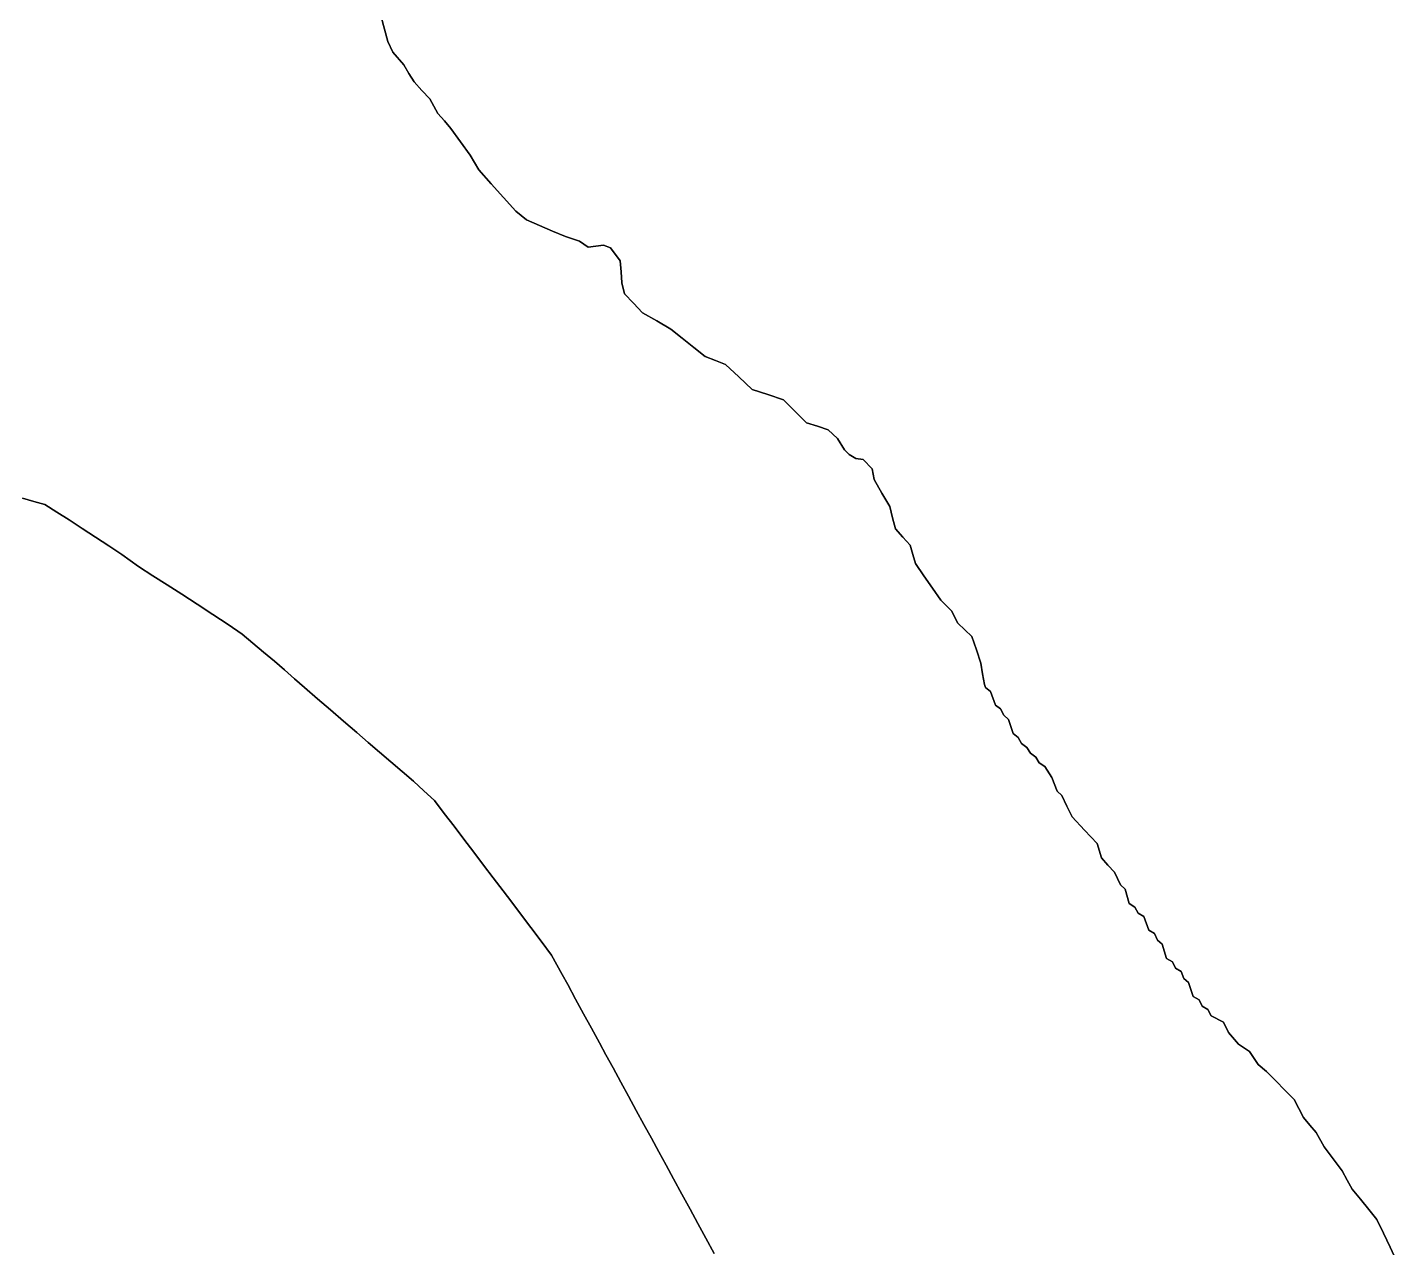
# Model space of a CAD drawing. Header units: inches. Extents: x 130170 to 284068, y 377793 to 804530.
# Drawn here: x 252171 to 252910, y 740482 to 741140 of the extents above; entities that cross this region are included whole.
import ezdxf

# ---------------------------------------------------------------- set-up
doc = ezdxf.new("R2010")
doc.units = ezdxf.units.IN
doc.header["$MEASUREMENT"] = 0
doc.layers.add('muni_il', color=7, linetype='Continuous')

msp = doc.modelspace()

# ---------------------------------------------------------------- linework, layer by layer
at = {"layer": 'muni_il'}
for points in [[(252909.7, 740474.41), (252906.17, 740481.87), (252902.64, 740489.33), (252899.11, 740496.79), (252894.67, 740502.26), (252890.23, 740507.73), (252885.79, 740513.2), (252883.09, 740518.08), (252880.38, 740522.96), (252875.46, 740529.44), (252870.54, 740535.91), (252866.32, 740543.7), (252862.94, 740547.76), (252859.55, 740551.82), (252856.96, 740556.64), (252854.36, 740561.46), (252849.43, 740566.54), (252844.5, 740571.61), (252839.58, 740576.69), (252835.04, 740580.33), (252830.36, 740587.44), (252824.34, 740591.46), (252819.1, 740597.62), (252816.27, 740603.32), (252809.58, 740606.69), (252807.94, 740610.06), (252804.82, 740611.93), (252803.15, 740615.26), (252800.04, 740617.15), (252797.42, 740624.63), (252794.99, 740626.85), (252793.54, 740630.59), (252790.47, 740632.46), (252788.73, 740635.71), (252785.64, 740637.63), (252783.15, 740645.29), (252780.69, 740647.48), (252779.13, 740651.02), (252776, 740652.88), (252773.32, 740660.18), (252770.33, 740662.13), (252768.46, 740665.25), (252765.47, 740667.27), (252763.26, 740675.05), (252760.67, 740677.27), (252757.46, 740684.11), (252754, 740688.01), (252750.55, 740691.91), (252748.1, 740699.68), (252741.39, 740706.84), (252734.67, 740714), (252731.85, 740719.74), (252729.03, 740725.48), (252726.67, 740727.85), (252723.77, 740735.16), (252719.9, 740741.11), (252716.96, 740743.19), (252715, 740746.26), (252712.17, 740748.41), (252710.24, 740751.51), (252707.41, 740753.63), (252705.53, 740756.83), (252702.85, 740758.99), (252700.34, 740766.6), (252697.86, 740768.88), (252696.09, 740772.26), (252693.3, 740774.35), (252690.62, 740781.72), (252687.96, 740783.88), (252687.31, 740785.35), (252686.41, 740791.15), (252685.51, 740796.95), (252683.03, 740804.13), (252680.56, 740811.32), (252676.8, 740814.95), (252673.05, 740818.58), (252669.54, 740825.08), (252663.81, 740830.87), (252659.27, 740837.45), (252654.74, 740844.04), (252650.2, 740850.62), (252648.77, 740855.59), (252647.34, 740860.56), (252643.35, 740864.97), (252639.35, 740869.38), (252637.82, 740875.41), (252636.28, 740881.44), (252632.09, 740888.7), (252627.9, 740895.96), (252626.79, 740901.68), (252621.93, 740906.8), (252618.04, 740907.4), (252614.41, 740909.54), (252611.96, 740912.01), (252608.15, 740918.11), (252603.08, 740922.9), (252597.23, 740924.74), (252591.37, 740926.57), (252585.21, 740932.79), (252579.04, 740939), (252570.59, 740941.8), (252562.15, 740944.61), (252554.92, 740951.34), (252547.7, 740958.08), (252542.21, 740960.24), (252536.73, 740962.41), (252530.56, 740967.31), (252524.39, 740972.22), (252518.22, 740977.13), (252510.61, 740981.54), (252503, 740985.95), (252498.13, 740991.08), (252493.27, 740996.22), (252491.76, 741002.04), (252491.33, 741008), (252490.9, 741013.96), (252485.67, 741020.94), (252481.93, 741022.5), (252473.62, 741021.37), (252468.93, 741024.61), (252461.3, 741027.03), (252454.32, 741030.06), (252447.34, 741033.08), (252440.37, 741036.11), (252434.68, 741040.74), (252428, 741048.16), (252421.32, 741055.59), (252414.64, 741063.01), (252409.98, 741070.96), (252404.76, 741078.16), (252399.55, 741085.37), (252396.07, 741089.43), (252392.6, 741093.5), (252388.12, 741101.31), (252383.94, 741105.91), (252379.76, 741110.5), (252376.97, 741115.08), (252374.18, 741119.65), (252368.18, 741126.62), (252365.51, 741132.39), (252363.73, 741138.98), (252361.95, 741145.57)], [(252361.95, 741145.57), (252363.73, 741138.98), (252365.51, 741132.39), (252368.18, 741126.62), (252374.18, 741119.65), (252376.97, 741115.08), (252379.76, 741110.5), (252383.94, 741105.91), (252388.12, 741101.31), (252392.6, 741093.5), (252396.07, 741089.43), (252399.55, 741085.37), (252404.76, 741078.16), (252409.98, 741070.96), (252414.64, 741063.01), (252421.32, 741055.59), (252428, 741048.16), (252434.68, 741040.74), (252440.37, 741036.11), (252447.34, 741033.08), (252454.32, 741030.06), (252461.3, 741027.03), (252468.93, 741024.61), (252473.62, 741021.37), (252481.93, 741022.5), (252485.67, 741020.94), (252490.9, 741013.96), (252491.33, 741008), (252491.76, 741002.04), (252493.27, 740996.22), (252498.13, 740991.08), (252503, 740985.95), (252510.61, 740981.54), (252518.22, 740977.13), (252524.39, 740972.22), (252530.56, 740967.31), (252536.73, 740962.41), (252542.21, 740960.24), (252547.7, 740958.08), (252554.92, 740951.34), (252562.15, 740944.61), (252570.59, 740941.8), (252579.04, 740939), (252585.21, 740932.79), (252591.37, 740926.57), (252597.23, 740924.74), (252603.08, 740922.9), (252608.15, 740918.11), (252611.96, 740912.01), (252614.41, 740909.54), (252618.04, 740907.4), (252621.93, 740906.8), (252626.79, 740901.68), (252627.9, 740895.96), (252632.09, 740888.7), (252636.28, 740881.44), (252637.82, 740875.41), (252639.35, 740869.38), (252643.35, 740864.97), (252647.34, 740860.56), (252648.77, 740855.59), (252650.2, 740850.62), (252654.74, 740844.04), (252659.27, 740837.45), (252663.81, 740830.87), (252669.54, 740825.08), (252673.05, 740818.58), (252676.8, 740814.95), (252680.56, 740811.32), (252683.03, 740804.13), (252685.51, 740796.95), (252686.41, 740791.15), (252687.31, 740785.35), (252687.96, 740783.88), (252690.62, 740781.72), (252693.3, 740774.35), (252696.09, 740772.26), (252697.86, 740768.88), (252700.34, 740766.6), (252702.85, 740758.99), (252705.53, 740756.83), (252707.41, 740753.63), (252710.24, 740751.51), (252712.17, 740748.41), (252715, 740746.26), (252716.96, 740743.19), (252719.9, 740741.11), (252723.77, 740735.16), (252726.67, 740727.85), (252729.03, 740725.48), (252731.85, 740719.74), (252734.67, 740714), (252741.39, 740706.84), (252748.1, 740699.68), (252750.55, 740691.91), (252754, 740688.01), (252757.46, 740684.11), (252760.67, 740677.27), (252763.26, 740675.05), (252765.47, 740667.27), (252768.46, 740665.25), (252770.33, 740662.13), (252773.32, 740660.18), (252776, 740652.88), (252779.13, 740651.02), (252780.69, 740647.48), (252783.15, 740645.29), (252785.64, 740637.63), (252788.73, 740635.71), (252790.47, 740632.46), (252793.54, 740630.59), (252794.99, 740626.85), (252797.42, 740624.63), (252800.04, 740617.15), (252803.15, 740615.26), (252804.82, 740611.93), (252807.94, 740610.06), (252809.58, 740606.69), (252816.27, 740603.32), (252819.1, 740597.62), (252824.34, 740591.46), (252830.36, 740587.44), (252835.04, 740580.33), (252839.58, 740576.69), (252844.5, 740571.61), (252849.43, 740566.54), (252854.36, 740561.46), (252856.96, 740556.64), (252859.55, 740551.82), (252862.94, 740547.76), (252866.32, 740543.7), (252870.54, 740535.91), (252875.46, 740529.44), (252880.38, 740522.96), (252883.09, 740518.08), (252885.79, 740513.2), (252890.23, 740507.73), (252894.67, 740502.26), (252899.11, 740496.79), (252902.64, 740489.33), (252906.17, 740481.87), (252909.7, 740474.41)], [(252168.52, 740885.88), (252174.55, 740884.16), (252180.59, 740882.44), (252187.1, 740878.31), (252193.61, 740874.19), (252200.73, 740869.53), (252207.85, 740864.88), (252214.97, 740860.22), (252222.09, 740855.56), (252226.59, 740852.31), (252231.09, 740849.06), (252238.85, 740844.08), (252246.6, 740839.1), (252254.36, 740834.12), (252262.73, 740828.67), (252271.11, 740823.21), (252279.48, 740817.75), (252286.94, 740812.56), (252292.76, 740807.69), (252298.57, 740802.81), (252304.39, 740797.94), (252309.79, 740793.25), (252315.19, 740788.56), (252320.59, 740783.87), (252327.64, 740777.77), (252334.69, 740771.66), (252341.73, 740765.55), (252348.78, 740759.44), (252354.89, 740754.2), (252361.01, 740748.96), (252367.12, 740743.72), (252373.23, 740738.49), (252379.34, 740733.25), (252385.02, 740728.03), (252390.7, 740722.81), (252395.99, 740715.86), (252401.28, 740708.9), (252406.57, 740701.94), (252411.86, 740694.99), (252417.15, 740688.03), (252422.44, 740681.08), (252427.73, 740674.12), (252432.41, 740667.91), (252437.09, 740661.7), (252442.68, 740654.29), (252448.26, 740646.87), (252453.85, 740639.46), (252456.72, 740634.2), (252459.59, 740628.93), (252462.56, 740623.49), (252466.84, 740615.64), (252471.12, 740607.78), (252475.4, 740599.93), (252479.68, 740592.07), (252483.15, 740585.7), (252487.05, 740578.56), (252491.21, 740570.92), (252495.38, 740563.29), (252499.54, 740555.65), (252503.7, 740548.01), (252507.7, 740540.68), (252511.69, 740533.35), (252515.69, 740526.02), (252519.68, 740518.69), (252524.14, 740510.51), (252528.59, 740502.33), (252532.83, 740494.55), (252537.07, 740486.77), (252541.58, 740478.49)], [(252541.58, 740478.49), (252537.07, 740486.77), (252532.83, 740494.55), (252528.59, 740502.33), (252524.14, 740510.51), (252519.68, 740518.69), (252515.69, 740526.02), (252511.69, 740533.35), (252507.7, 740540.68), (252503.7, 740548.01), (252499.54, 740555.65), (252495.38, 740563.29), (252491.21, 740570.92), (252487.05, 740578.56), (252483.15, 740585.7), (252479.68, 740592.07), (252475.4, 740599.93), (252471.12, 740607.78), (252466.84, 740615.64), (252462.56, 740623.49), (252459.59, 740628.93), (252456.72, 740634.2), (252453.85, 740639.46), (252448.26, 740646.87), (252442.68, 740654.29), (252437.09, 740661.7), (252432.41, 740667.91), (252427.73, 740674.12), (252422.44, 740681.08), (252417.15, 740688.03), (252411.86, 740694.99), (252406.57, 740701.94), (252401.28, 740708.9), (252395.99, 740715.86), (252390.7, 740722.81), (252385.02, 740728.03), (252379.34, 740733.25), (252373.23, 740738.49), (252367.12, 740743.72), (252361.01, 740748.96), (252354.89, 740754.2), (252348.78, 740759.44), (252341.73, 740765.55), (252334.69, 740771.66), (252327.64, 740777.77), (252320.59, 740783.87), (252315.19, 740788.56), (252309.79, 740793.25), (252304.39, 740797.94), (252298.57, 740802.81), (252292.76, 740807.69), (252286.94, 740812.56), (252279.48, 740817.75), (252271.11, 740823.21), (252262.73, 740828.67), (252254.36, 740834.12), (252246.6, 740839.1), (252238.85, 740844.08), (252231.09, 740849.06), (252226.59, 740852.31), (252222.09, 740855.56), (252214.97, 740860.22), (252207.85, 740864.88), (252200.73, 740869.53), (252193.61, 740874.19), (252187.1, 740878.31), (252180.59, 740882.44), (252174.55, 740884.16), (252168.52, 740885.88)]]:
    msp.add_lwpolyline(points, dxfattribs=at)

doc.saveas('drawing.dxf')
